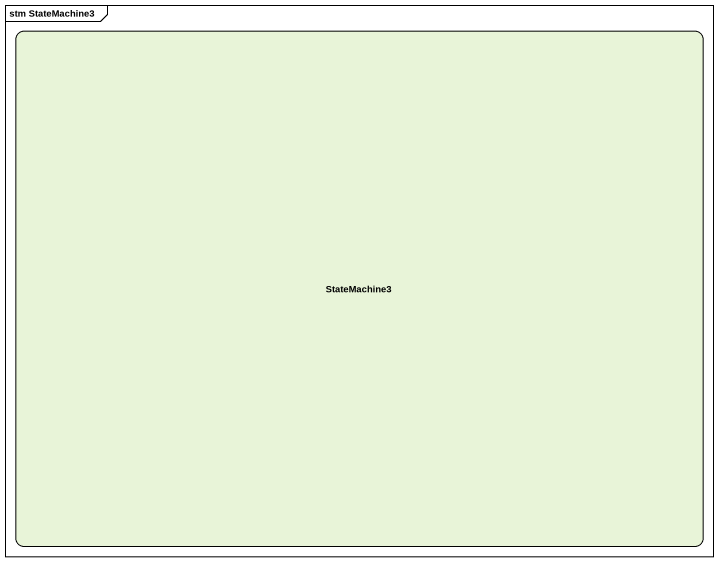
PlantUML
@startuml
mainframe stm StateMachine3
hide empty description
state StateMachine3
@enduml
